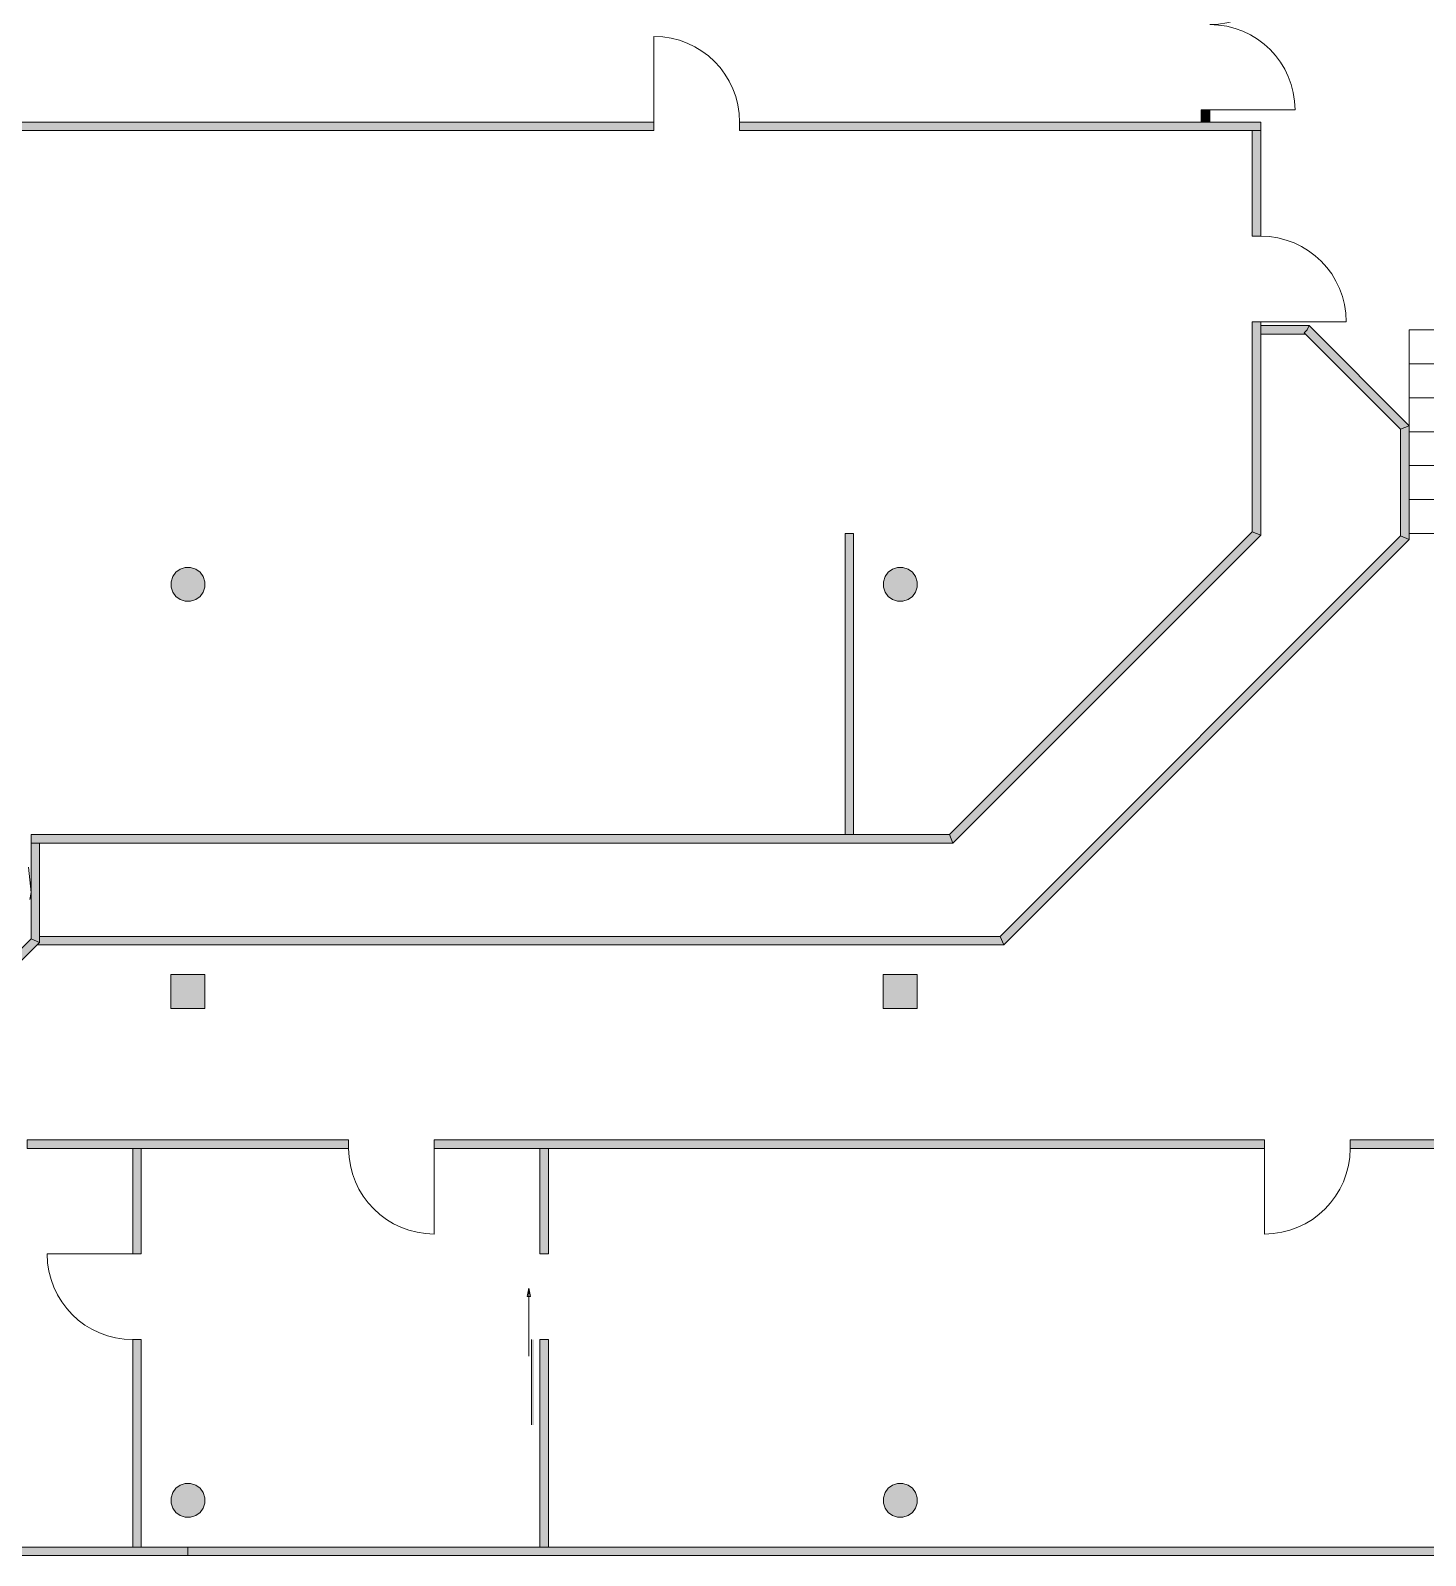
# Model space of a CAD drawing. Header units: inches. Extents: x 33931 to 204452, y 8264 to 159539.
# Drawn here: x 117944 to 134395, y 47864 to 65844 of the extents above; entities that cross this region are included whole.
import ezdxf

# ---------------------------------------------------------------- set-up
doc = ezdxf.new("R2010")
doc.units = ezdxf.units.IN
doc.header["$LTSCALE"] = 200
doc.header["$MEASUREMENT"] = 0
doc.linetypes.add('AUSGEZOGEN', pattern=[0])
doc.linetypes.add('Standardmuster', pattern=[0])
doc.layers.add('Grundebene', color=7, linetype='Continuous')

# ---------------------------------------------------------------- blocks, each defined once
blk = doc.blocks.new('COMPLEXOBJECT_14-346B')
at = {"layer": 'Grundebene', "color": 18, "linetype": 'AUSGEZOGEN', "lineweight": 13, "true_color": 0x000000}
for points in [[(116895.957615, 52763.75), (110850.957615, 52763.75), (110850.957615, 52663.75), (116895.957615, 52663.75), (116895.957615, 52763.75)], [(117905.957615, 52663.75), (121695.957615, 52663.75), (121695.957615, 52763.75), (117905.957615, 52763.75), (117905.957615, 52663.75)], [(132495.957615, 52763.75), (122705.957615, 52763.75), (122705.957615, 52663.75), (132495.957615, 52663.75), (132495.957615, 52763.75)], [(134750.957615, 52763.75), (133505.957615, 52763.75), (133505.957615, 52663.75), (134750.957615, 52663.75), (134750.957615, 52763.75)]]:
    blk.add_lwpolyline(points, dxfattribs=at)
blk = doc.blocks.new('COMPLEXOBJECT_15-3471')
at = {"layer": 'Grundebene', "color": 18, "linetype": 'AUSGEZOGEN', "lineweight": 13, "true_color": 0x000000}
for points in [[(110850.957615, 64663.75), (114495.957615, 64663.75), (114495.957615, 64763.75), (110850.957615, 64763.75), (110850.957615, 64663.75)], [(115505.957615, 64663.75), (125295.957615, 64663.75), (125295.957615, 64763.75), (115505.957615, 64763.75), (115505.957615, 64663.75)], [(126305.957615, 64663.75), (132450.957615, 64663.75), (132450.957615, 64763.75), (126305.957615, 64763.75), (126305.957615, 64663.75)]]:
    blk.add_lwpolyline(points, dxfattribs=at)
blk = doc.blocks.new('COMPLEXOBJECT_57-3572')
at = {"layer": 'Grundebene', "color": 18, "linetype": 'AUSGEZOGEN', "lineweight": 13, "true_color": 0x000000}
for points in [[(132350.957615, 64663.75), (132350.957615, 63418.75), (132450.957615, 63418.75), (132450.957615, 64663.75), (132350.957615, 64663.75)], [(132350.957615, 62408.75), (132350.957615, 59934.46068), (132450.957615, 59893.03932), (132450.957615, 62408.75), (132350.957615, 62408.75)]]:
    blk.add_lwpolyline(points, dxfattribs=at)
blk = doc.blocks.new('COMPLEXOBJECT_59-357A')
at = {"layer": 'Grundebene', "color": 18, "linetype": 'AUSGEZOGEN', "lineweight": 13, "true_color": 0x000000}
for points in [[(119150.957615, 52663.75), (119150.957615, 51418.75), (119250.957615, 51418.75), (119250.957615, 52663.75), (119150.957615, 52663.75)], [(119150.957615, 50408.75), (119150.957615, 47963.75), (119250.957615, 47963.75), (119250.957615, 50408.75), (119150.957615, 50408.75)]]:
    blk.add_lwpolyline(points, dxfattribs=at)
blk = doc.blocks.new('COMPLEXOBJECT_66-35A4')
at = {"layer": 'Grundebene', "color": 18, "linetype": 'AUSGEZOGEN', "lineweight": 13, "true_color": 0x000000}
for points in [[(131750.957615, 68263.75), (131750.957615, 66918.77452), (131850.957615, 66918.77452), (131850.957615, 68263.75), (131750.957615, 68263.75)], [(131850.957615, 64763.75), (131850.957615, 64908.77452), (131750.957615, 64908.77452), (131750.957615, 64763.75), (131850.957615, 64763.75)]]:
    blk.add_lwpolyline(points, dxfattribs=at)
blk = doc.blocks.new('door-52AE')
at = {"layer": 'Grundebene', "color": 18, "linetype": 'Standardmuster', "lineweight": 13, "true_color": 0x000000}
blk.add_line((132495.957615, 52663.75), (132495.957615, 51653.75), dxfattribs=at)
blk.add_arc((132495.957615, 52663.75), 1010, 270, 0, dxfattribs=at)
blk = doc.blocks.new('door-52E2')
at = {"layer": 'Grundebene', "color": 18, "linetype": 'Standardmuster', "lineweight": 13, "true_color": 0x000000}
blk.add_line((132450.957615, 62408.75), (133460.957615, 62408.75), dxfattribs=at)
blk.add_arc((132450.957615, 62408.75), 1010, 0, 90, dxfattribs=at)
blk = doc.blocks.new('door-52EC')
at = {"layer": 'Grundebene', "color": 18, "linetype": 'Standardmuster', "lineweight": 13, "true_color": 0x000000}
for p, q in [((131850.957615, 66918.77452), (132855.957615, 66918.77452)), ((131850.957615, 64908.77452), (132855.957615, 64908.77452))]:
    blk.add_line(p, q, dxfattribs=at)
for centre, start, end in [((131850.957615, 66918.77452), 270, 0), ((131850.957615, 64908.77452), 0, 90)]:
    blk.add_arc(centre, 1005, start, end, dxfattribs=at)
blk = doc.blocks.new('door-52F8')
at = {"layer": 'Grundebene', "color": 18, "linetype": 'Standardmuster', "lineweight": 13, "true_color": 0x000000}
blk.add_line((125295.957615, 64763.75), (125295.957615, 65773.75), dxfattribs=at)
blk.add_arc((125295.957615, 64763.75), 1010, 0, 90, dxfattribs=at)
blk = doc.blocks.new('door-531B')
at = {"layer": 'Grundebene', "color": 18, "linetype": 'Standardmuster', "lineweight": 13, "true_color": 0x000000}
blk.add_line((122705.957615, 52663.75), (122705.957615, 51653.75), dxfattribs=at)
blk.add_arc((122705.957615, 52663.75), 1010, 180, 270, dxfattribs=at)
blk = doc.blocks.new('door-5325')
at = {"layer": 'Grundebene', "color": 18, "linetype": 'Standardmuster', "lineweight": 13, "true_color": 0x000000}
blk.add_line((119150.957615, 51418.75), (118140.957615, 51418.75), dxfattribs=at)
blk.add_arc((119150.957615, 51418.75), 1010, 180, 270, dxfattribs=at)

msp = doc.modelspace()

# ---------------------------------------------------------------- hatches: boundary and pattern name
at = {"layer": 'Grundebene', "true_color": 0x000000, "transparency": 33554687}
for points in [[(131850.957615, 64908.77452), (131850.957615, 64763.75), (131750.957615, 64763.75), (131750.957615, 64908.77452)], [(125295.957615, 64663.75), (115505.957615, 64663.75), (115505.957615, 64763.75), (125295.957615, 64763.75)], [(125295.957615, 64663.75), (115505.957615, 64663.75), (115505.957615, 64763.75), (125295.957615, 64763.75)], [(131395.517269, 64763.75), (131395.517269, 64663.75), (126305.957615, 64663.75), (126305.957615, 64763.75)], [(132450.957615, 64663.75), (126305.957615, 64663.75), (126305.957615, 64763.75), (132450.957615, 64763.75)], [(132350.957615, 63418.75), (132350.957615, 64663.75), (132450.957615, 64663.75), (132450.957615, 63418.75)], [(132350.957615, 59934.46068), (132350.957615, 62408.75), (132450.957615, 62408.75), (132450.957615, 59893.03932)], [(132980.246935, 62263.75), (132450.957615, 62263.75), (132450.957615, 62363.75), (133021.668295, 62363.75), (133000.957615, 62313.75), (132965.602275, 62278.39466)], [(134100.957615, 61143.03932), (132965.602275, 62278.39466), (133000.957615, 62313.75), (133021.668295, 62363.75), (134200.957615, 61184.46068)], [(134100.957615, 59884.46068), (134100.957615, 61143.03932), (134200.957615, 61184.46068), (134200.957615, 59843.03932)], [(127550.957615, 56363.75), (127550.957615, 59913.75), (127650.957615, 59913.75), (127650.957615, 56363.75)], [(127550.957615, 56363.75), (127550.957615, 59913.75), (127650.957615, 59913.75), (127650.957615, 56363.75)], [(128780.246935, 56363.75), (132350.957615, 59934.46068), (132450.957615, 59893.03932), (128821.668295, 56263.75)], [(134200.957615, 59843.03932), (129421.668295, 55063.75), (129380.246935, 55163.75), (134100.957615, 59884.46068)], [(119769.411475, 59512.92448), (119832.503755, 59512.92448), (119892.508065, 59493.42789), (119943.550795, 59456.34318), (119980.635505, 59405.30046), (120000.132085, 59345.29614), (120000.132085, 59282.20386), (119980.635505, 59222.19955), (119943.550795, 59171.15682), (119892.508065, 59134.07211), (119832.503755, 59114.57553), (119769.411475, 59114.57553), (119709.407155, 59134.07211), (119658.364435, 59171.15682), (119621.279725, 59222.19955), (119601.783135, 59282.20386), (119601.783135, 59345.29614), (119621.279725, 59405.30046), (119658.364435, 59456.34318), (119709.407155, 59493.42789)], [(119769.411475, 59512.92448), (119832.503755, 59512.92448), (119892.508065, 59493.42789), (119943.550795, 59456.34318), (119980.635505, 59405.30046), (120000.132085, 59345.29614), (120000.132085, 59282.20386), (119980.635505, 59222.19955), (119943.550795, 59171.15682), (119892.508065, 59134.07211), (119832.503755, 59114.57553), (119769.411475, 59114.57553), (119709.407155, 59134.07211), (119658.364435, 59171.15682), (119621.279725, 59222.19955), (119601.783135, 59282.20386), (119601.783135, 59345.29614), (119621.279725, 59405.30046), (119658.364435, 59456.34318), (119709.407155, 59493.42789)], [(128169.411475, 59512.92448), (128232.503755, 59512.92448), (128292.508065, 59493.42789), (128343.550795, 59456.34318), (128380.635505, 59405.30046), (128400.132085, 59345.29614), (128400.132085, 59282.20386), (128380.635505, 59222.19955), (128343.550795, 59171.15682), (128292.508065, 59134.07211), (128232.503755, 59114.57553), (128169.411475, 59114.57553), (128109.407155, 59134.07211), (128058.364435, 59171.15682), (128021.279725, 59222.19955), (128001.783135, 59282.20386), (128001.783135, 59345.29614), (128021.279725, 59405.30046), (128058.364435, 59456.34318), (128109.407155, 59493.42789)], [(128169.411475, 59512.92448), (128232.503755, 59512.92448), (128292.508065, 59493.42789), (128343.550795, 59456.34318), (128380.635505, 59405.30046), (128400.132085, 59345.29614), (128400.132085, 59282.20386), (128380.635505, 59222.19955), (128343.550795, 59171.15682), (128292.508065, 59134.07211), (128232.503755, 59114.57553), (128169.411475, 59114.57553), (128109.407155, 59134.07211), (128058.364435, 59171.15682), (128021.279725, 59222.19955), (128001.783135, 59282.20386), (128001.783135, 59345.29614), (128021.279725, 59405.30046), (128058.364435, 59456.34318), (128109.407155, 59493.42789)], [(131395.517269, 58979.020334), (131395.517269, 58837.598974), (128821.668295, 56263.75), (128780.246935, 56363.75)], [(131395.517269, 57179.020334), (131395.517269, 57037.598974), (129421.668295, 55063.75), (129380.246935, 55163.75)], [(117950.957615, 56363.75), (128780.246935, 56363.75), (128821.668295, 56263.75), (117950.957615, 56263.75)], [(117950.957615, 56363.75), (128780.246935, 56363.75), (128821.668295, 56263.75), (117950.957615, 56263.75)], [(117950.957615, 55134.46068), (117950.957615, 56263.75), (118050.957615, 56263.75), (118050.957615, 55093.03932)], [(117950.957615, 55134.46068), (117950.957615, 56263.75), (118050.957615, 56263.75), (118050.957615, 55093.03932)], [(117380.246935, 54563.75), (117950.957615, 55134.46068), (118050.957615, 55093.03932), (117421.668295, 54463.75)], [(117380.246935, 54563.75), (117950.957615, 55134.46068), (118050.957615, 55093.03932), (117421.668295, 54463.75)], [(129421.668295, 55063.75), (118021.668295, 55063.75), (118050.957615, 55093.03932), (118050.957615, 55163.75), (129380.246935, 55163.75)], [(129421.668295, 55063.75), (118021.668295, 55063.75), (118050.957615, 55093.03932), (118050.957615, 55163.75), (129380.246935, 55163.75)], [(120000.957615, 54313.75), (119600.957615, 54313.75), (119600.957615, 54713.75), (120000.957615, 54713.75)], [(120000.957615, 54313.75), (119600.957615, 54313.75), (119600.957615, 54713.75), (120000.957615, 54713.75)], [(128400.957615, 54313.75), (128000.957615, 54313.75), (128000.957615, 54713.75), (128400.957615, 54713.75)], [(128400.957615, 54313.75), (128000.957615, 54313.75), (128000.957615, 54713.75), (128400.957615, 54713.75)], [(121695.957615, 52663.75), (117905.957615, 52663.75), (117905.957615, 52763.75), (121695.957615, 52763.75)], [(122705.957615, 52763.75), (132495.957615, 52763.75), (132495.957615, 52663.75), (122705.957615, 52663.75)], [(133505.957615, 52763.75), (134750.957615, 52763.75), (134750.957615, 52663.75), (133505.957615, 52663.75)], [(119150.957615, 51418.75), (119150.957615, 52663.75), (119250.957615, 52663.75), (119250.957615, 51418.75)], [(123950.957615, 51418.75), (123950.957615, 52663.75), (124050.957615, 52663.75), (124050.957615, 51418.75)], [(119150.957615, 47963.75), (119150.957615, 50408.75), (119250.957615, 50408.75), (119250.957615, 47963.75)], [(123850.957615, 50408.75), (123880.201993, 50408.75), (123880.201993, 49403.75), (123850.957615, 49403.75)], [(124050.957615, 50408.75), (124050.957615, 47963.75), (123950.957615, 47963.75), (123950.957615, 50408.75)], [(119769.411475, 48712.92448), (119832.503755, 48712.92448), (119892.508065, 48693.42789), (119943.550795, 48656.34318), (119980.635505, 48605.30046), (120000.132085, 48545.29614), (120000.132085, 48482.20386), (119980.635505, 48422.19955), (119943.550795, 48371.15682), (119892.508065, 48334.07211), (119832.503755, 48314.57553), (119769.411475, 48314.57553), (119709.407155, 48334.07211), (119658.364435, 48371.15682), (119621.279725, 48422.19955), (119601.783135, 48482.20386), (119601.783135, 48545.29614), (119621.279725, 48605.30046), (119658.364435, 48656.34318), (119709.407155, 48693.42789)], [(128400.132085, 48545.29614), (128400.132085, 48482.20386), (128380.635505, 48422.19955), (128343.550795, 48371.15682), (128292.508065, 48334.07211), (128232.503755, 48314.57553), (128169.411475, 48314.57553), (128109.407155, 48334.07211), (128058.364435, 48371.15682), (128021.279725, 48422.19955), (128001.783135, 48482.20386), (128001.783135, 48545.29614), (128021.279725, 48605.30046), (128058.364435, 48656.34318), (128109.407155, 48693.42789), (128169.411475, 48712.92448), (128232.503755, 48712.92448), (128292.508065, 48693.42789), (128343.550795, 48656.34318), (128380.635505, 48605.30046)], [(110850.957615, 47963.75), (119800.957615, 47963.75), (119800.957615, 47863.75), (110850.957615, 47863.75)], [(134780.175505, 47863.75), (119800.957615, 47863.75), (119800.957615, 47963.75), (134821.739715, 47963.75)]]:
    msp.add_hatch(color=18, dxfattribs=at).paths.add_polyline_path(points, flags=0)

# ---------------------------------------------------------------- linework, layer by layer
at = {"layer": 'Grundebene', "color": 18, "linetype": 'AUSGEZOGEN', "lineweight": 13, "true_color": 0x000000}
for p, q in [((131750.957615, 64908.77452), (131750.957615, 64763.75)), ((131850.957615, 64908.77452), (131750.957615, 64908.77452)), ((131850.957615, 64763.75), (131850.957615, 64908.77452)), ((125295.957615, 64763.75), (115505.957615, 64763.75)), ((125295.957615, 64763.75), (125295.957615, 64663.75)), ((125295.957615, 64763.75), (125295.957615, 64663.75)), ((125295.957615, 64763.75), (125295.957615, 64663.75)), ((126305.957615, 64663.75), (126305.957615, 64763.75)), ((131395.517269, 64763.75), (126305.957615, 64763.75)), ((131750.957615, 64763.75), (126305.957615, 64763.75)), ((126305.957615, 64663.75), (126305.957615, 64763.75)), ((126305.957615, 64663.75), (126305.957615, 64763.75)), ((132450.957615, 64763.75), (131850.957615, 64763.75)), ((132450.957615, 64663.75), (132450.957615, 64763.75)), ((116850.957615, 64663.75), (125295.957615, 64663.75)), ((116850.957615, 64663.75), (125295.957615, 64663.75)), ((126305.957615, 64663.75), (131395.517269, 64663.75)), ((126305.957615, 64663.75), (131395.517269, 64663.75)), ((132350.957615, 64663.75), (132350.957615, 63418.75)), ((132450.957615, 63418.75), (132450.957615, 64663.75)), ((132450.957615, 63418.75), (132350.957615, 63418.75)), ((132350.957615, 63418.75), (132450.957615, 63418.75)), ((132350.957615, 62408.75), (132350.957615, 59934.46068)), ((132350.957615, 62408.75), (132450.957615, 62408.75)), ((132450.957615, 62408.75), (132350.957615, 62408.75)), ((132450.957615, 62363.75), (132450.957615, 62408.75)), ((133021.668295, 62363.75), (132450.957615, 62363.75)), ((132450.957615, 59893.03932), (132450.957615, 62263.75)), ((132450.957615, 62263.75), (132980.246935, 62263.75)), ((132980.246935, 62263.75), (134100.957615, 61143.03932)), ((134200.957615, 61184.46068), (133021.668295, 62363.75)), ((134200.279645, 62313.07204), (137248.734125, 62313.75)), ((134200.279645, 61913.07204), (134200.279645, 62313.07204)), ((137255.400785, 61913.75), (134200.279645, 61913.07204)), ((134200.279645, 61513.07204), (134200.279645, 61913.07204)), ((137248.734125, 61513.747048), (134200.279645, 61513.07204)), ((134200.279645, 61113.07204), (134200.279645, 61513.07204)), ((134100.957615, 61143.03932), (134100.957615, 59884.46068)), ((134200.957615, 59843.03932), (134200.957615, 61184.46068)), ((137248.056155, 61113.40537), (134200.279645, 61113.07204)), ((134200.279645, 60713.07204), (134200.279645, 61113.07204)), ((137248.734125, 60713.404667), (134200.279645, 60713.07204)), ((134200.279645, 60313.07204), (134200.279645, 60713.07204)), ((134200.279645, 59913.07204), (134200.279645, 60313.07204)), ((137248.734125, 60312.631304), (134200.279645, 60313.07204)), ((127650.957615, 59913.75), (127550.957615, 59913.75)), ((127550.957615, 59913.75), (127550.957615, 56363.75)), ((127650.957615, 59913.75), (127550.957615, 59913.75)), ((127550.957615, 59913.75), (127550.957615, 56363.75)), ((127650.957615, 56363.75), (127650.957615, 59913.75)), ((127650.957615, 56363.75), (127650.957615, 59913.75)), ((132350.957615, 59934.46068), (128780.246935, 56363.75)), ((128821.668295, 56263.75), (132450.957615, 59893.03932)), ((134100.957615, 59884.46068), (129380.246935, 55163.75)), ((137248.734125, 59912.404615), (134200.279645, 59913.07204)), ((129421.668295, 55063.75), (134200.957615, 59843.03932)), ((119621.279725, 59405.30046), (119601.783135, 59345.29614)), ((119621.279725, 59405.30046), (119601.783135, 59345.29614)), ((119601.783135, 59345.29614), (119601.783135, 59282.20386)), ((119601.783135, 59345.29614), (119601.783135, 59282.20386)), ((119658.364435, 59456.34318), (119621.279725, 59405.30046)), ((119658.364435, 59456.34318), (119621.279725, 59405.30046)), ((119709.407155, 59493.42789), (119658.364435, 59456.34318)), ((119709.407155, 59493.42789), (119658.364435, 59456.34318)), ((119769.411475, 59512.92448), (119709.407155, 59493.42789)), ((119769.411475, 59512.92448), (119709.407155, 59493.42789)), ((119832.503755, 59512.92448), (119769.411475, 59512.92448)), ((119832.503755, 59512.92448), (119769.411475, 59512.92448)), ((119892.508065, 59493.42789), (119832.503755, 59512.92448)), ((119892.508065, 59493.42789), (119832.503755, 59512.92448)), ((119943.550795, 59456.34318), (119892.508065, 59493.42789)), ((119943.550795, 59456.34318), (119892.508065, 59493.42789)), ((119980.635505, 59405.30046), (119943.550795, 59456.34318)), ((119980.635505, 59405.30046), (119943.550795, 59456.34318)), ((120000.132085, 59345.29614), (119980.635505, 59405.30046)), ((120000.132085, 59345.29614), (119980.635505, 59405.30046)), ((120000.132085, 59282.20386), (120000.132085, 59345.29614)), ((120000.132085, 59282.20386), (120000.132085, 59345.29614)), ((128021.279725, 59405.30046), (128001.783135, 59345.29614)), ((128021.279725, 59405.30046), (128001.783135, 59345.29614)), ((128001.783135, 59345.29614), (128001.783135, 59282.20386)), ((128001.783135, 59345.29614), (128001.783135, 59282.20386)), ((128058.364435, 59456.34318), (128021.279725, 59405.30046)), ((128058.364435, 59456.34318), (128021.279725, 59405.30046)), ((128109.407155, 59493.42789), (128058.364435, 59456.34318)), ((128109.407155, 59493.42789), (128058.364435, 59456.34318)), ((128169.411475, 59512.92448), (128109.407155, 59493.42789)), ((128169.411475, 59512.92448), (128109.407155, 59493.42789)), ((128232.503755, 59512.92448), (128169.411475, 59512.92448)), ((128232.503755, 59512.92448), (128169.411475, 59512.92448)), ((128292.508065, 59493.42789), (128232.503755, 59512.92448)), ((128292.508065, 59493.42789), (128232.503755, 59512.92448)), ((128343.550795, 59456.34318), (128292.508065, 59493.42789)), ((128343.550795, 59456.34318), (128292.508065, 59493.42789)), ((128380.635505, 59405.30046), (128343.550795, 59456.34318)), ((128380.635505, 59405.30046), (128343.550795, 59456.34318)), ((128400.132085, 59345.29614), (128380.635505, 59405.30046)), ((128400.132085, 59345.29614), (128380.635505, 59405.30046)), ((128400.132085, 59282.20386), (128400.132085, 59345.29614)), ((128400.132085, 59282.20386), (128400.132085, 59345.29614)), ((119601.783135, 59282.20386), (119621.279725, 59222.19955)), ((119601.783135, 59282.20386), (119621.279725, 59222.19955)), ((119621.279725, 59222.19955), (119658.364435, 59171.15682)), ((119621.279725, 59222.19955), (119658.364435, 59171.15682)), ((119658.364435, 59171.15682), (119709.407155, 59134.07211)), ((119658.364435, 59171.15682), (119709.407155, 59134.07211)), ((119892.508065, 59134.07211), (119943.550795, 59171.15682)), ((119892.508065, 59134.07211), (119943.550795, 59171.15682)), ((119943.550795, 59171.15682), (119980.635505, 59222.19955)), ((119943.550795, 59171.15682), (119980.635505, 59222.19955)), ((119980.635505, 59222.19955), (120000.132085, 59282.20386)), ((119980.635505, 59222.19955), (120000.132085, 59282.20386)), ((128001.783135, 59282.20386), (128021.279725, 59222.19955)), ((128001.783135, 59282.20386), (128021.279725, 59222.19955)), ((128021.279725, 59222.19955), (128058.364435, 59171.15682)), ((128021.279725, 59222.19955), (128058.364435, 59171.15682)), ((128058.364435, 59171.15682), (128109.407155, 59134.07211)), ((128058.364435, 59171.15682), (128109.407155, 59134.07211)), ((128292.508065, 59134.07211), (128343.550795, 59171.15682)), ((128292.508065, 59134.07211), (128343.550795, 59171.15682)), ((128343.550795, 59171.15682), (128380.635505, 59222.19955)), ((128343.550795, 59171.15682), (128380.635505, 59222.19955)), ((128380.635505, 59222.19955), (128400.132085, 59282.20386)), ((128380.635505, 59222.19955), (128400.132085, 59282.20386)), ((119709.407155, 59134.07211), (119769.411475, 59114.57553)), ((119709.407155, 59134.07211), (119769.411475, 59114.57553)), ((119769.411475, 59114.57553), (119832.503755, 59114.57553)), ((119769.411475, 59114.57553), (119832.503755, 59114.57553)), ((119832.503755, 59114.57553), (119892.508065, 59134.07211)), ((119832.503755, 59114.57553), (119892.508065, 59134.07211)), ((128109.407155, 59134.07211), (128169.411475, 59114.57553)), ((128109.407155, 59134.07211), (128169.411475, 59114.57553)), ((128169.411475, 59114.57553), (128232.503755, 59114.57553)), ((128169.411475, 59114.57553), (128232.503755, 59114.57553)), ((128232.503755, 59114.57553), (128292.508065, 59134.07211)), ((128232.503755, 59114.57553), (128292.508065, 59134.07211)), ((131395.517269, 58979.020334), (128780.246935, 56363.75)), ((128821.668295, 56263.75), (131395.517269, 58837.598974)), ((131395.517269, 57179.020334), (129380.246935, 55163.75)), ((129421.668295, 55063.75), (131395.517269, 57037.598974)), ((129421.668295, 55063.75), (131395.517269, 57037.598974)), ((117950.957615, 56363.75), (117950.957615, 56263.75)), ((127550.957615, 56363.75), (117950.957615, 56363.75)), ((117950.957615, 56363.75), (117950.957615, 56263.75)), ((127550.957615, 56363.75), (117950.957615, 56363.75)), ((128780.246935, 56363.75), (127650.957615, 56363.75)), ((128780.246935, 56363.75), (127650.957615, 56363.75)), ((117950.957615, 56263.75), (117950.957615, 55134.46068)), ((117950.957615, 56263.75), (117950.957615, 55134.46068)), ((118050.957615, 56263.75), (128821.668295, 56263.75)), ((118050.957615, 55163.75), (118050.957615, 56263.75)), ((118050.957615, 56263.75), (128821.668295, 56263.75)), ((118050.957615, 55163.75), (118050.957615, 56263.75)), ((117920.807895, 55977.72981), (117951.027045, 55680.73022)), ((117920.807895, 55977.72981), (117951.027045, 55680.73022)), ((117951.027045, 55680.73022), (117937.804925, 55598.17155)), ((117951.027045, 55680.73022), (117937.804925, 55598.17155)), ((117950.957615, 55134.46068), (117380.246935, 54563.75)), ((117950.957615, 55134.46068), (117380.246935, 54563.75)), ((117421.668295, 54463.75), (118021.668295, 55063.75)), ((117421.668295, 54463.75), (118021.668295, 55063.75)), ((118021.668295, 55063.75), (129421.668295, 55063.75)), ((118021.668295, 55063.75), (129421.668295, 55063.75)), ((129380.246935, 55163.75), (118050.957615, 55163.75)), ((129380.246935, 55163.75), (118050.957615, 55163.75)), ((119600.957615, 54713.75), (119600.957615, 54313.75)), ((120000.957615, 54713.75), (119600.957615, 54713.75)), ((119600.957615, 54713.75), (119600.957615, 54313.75)), ((120000.957615, 54713.75), (119600.957615, 54713.75)), ((120000.957615, 54313.75), (120000.957615, 54713.75)), ((120000.957615, 54313.75), (120000.957615, 54713.75)), ((128400.957615, 54713.75), (128000.957615, 54713.75)), ((128000.957615, 54713.75), (128000.957615, 54313.75)), ((128400.957615, 54713.75), (128000.957615, 54713.75)), ((128000.957615, 54713.75), (128000.957615, 54313.75)), ((128400.957615, 54313.75), (128400.957615, 54713.75)), ((128400.957615, 54313.75), (128400.957615, 54713.75)), ((119600.957615, 54313.75), (120000.957615, 54313.75)), ((119600.957615, 54313.75), (120000.957615, 54313.75)), ((128000.957615, 54313.75), (128400.957615, 54313.75)), ((128000.957615, 54313.75), (128400.957615, 54313.75)), ((121695.957615, 52763.75), (121695.957615, 52663.75)), ((121695.957615, 52763.75), (121695.957615, 52663.75)), ((122705.957615, 52663.75), (122705.957615, 52763.75)), ((132495.957615, 52763.75), (122705.957615, 52763.75)), ((122705.957615, 52663.75), (122705.957615, 52763.75)), ((132495.957615, 52763.75), (132495.957615, 52663.75)), ((133505.957615, 52663.75), (133505.957615, 52763.75)), ((134750.957615, 52763.75), (133505.957615, 52763.75)), ((119150.957615, 52663.75), (119150.957615, 51418.75)), ((119250.957615, 51418.75), (119250.957615, 52663.75)), ((119250.957615, 52663.75), (121695.957615, 52663.75)), ((123950.957615, 52663.75), (123950.957615, 51418.75)), ((124050.957615, 52663.75), (132495.957615, 52663.75)), ((124050.957615, 51418.75), (124050.957615, 52663.75)), ((133505.957615, 52663.75), (134750.957615, 52663.75)), ((119250.957615, 51418.75), (119150.957615, 51418.75)), ((119150.957615, 51418.75), (119250.957615, 51418.75)), ((124050.957615, 51418.75), (123950.957615, 51418.75)), ((123820, 51017.450587), (123799.9, 50916.950587)), ((123799.9, 50916.950587), (123840.1, 50916.950587)), ((123840.1, 50916.950587), (123820, 51017.450587)), ((123820, 51017.450587), (123820, 50213.450587)), ((119150.957615, 50408.75), (119250.957615, 50408.75)), ((119150.957615, 50408.75), (119150.957615, 47963.75)), ((119250.957615, 50408.75), (119150.957615, 50408.75)), ((119250.957615, 47963.75), (119250.957615, 50408.75)), ((123850.957615, 50408.75), (123850.957615, 49403.75)), ((123950.957615, 50408.75), (123950.957615, 47963.75)), ((124050.957615, 47963.75), (124050.957615, 50408.75)), ((119621.279725, 48605.30046), (119601.783135, 48545.29614)), ((119658.364435, 48656.34318), (119621.279725, 48605.30046)), ((119709.407155, 48693.42789), (119658.364435, 48656.34318)), ((119769.411475, 48712.92448), (119709.407155, 48693.42789)), ((119832.503755, 48712.92448), (119769.411475, 48712.92448)), ((119892.508065, 48693.42789), (119832.503755, 48712.92448)), ((119943.550795, 48656.34318), (119892.508065, 48693.42789)), ((119980.635505, 48605.30046), (119943.550795, 48656.34318)), ((120000.132085, 48545.29614), (119980.635505, 48605.30046)), ((128021.279725, 48605.30046), (128001.783135, 48545.29614)), ((128058.364435, 48656.34318), (128021.279725, 48605.30046)), ((128109.407155, 48693.42789), (128058.364435, 48656.34318)), ((128169.411475, 48712.92448), (128109.407155, 48693.42789)), ((128232.503755, 48712.92448), (128169.411475, 48712.92448)), ((128292.508065, 48693.42789), (128232.503755, 48712.92448)), ((128343.550795, 48656.34318), (128292.508065, 48693.42789)), ((128380.635505, 48605.30046), (128343.550795, 48656.34318)), ((128400.132085, 48545.29614), (128380.635505, 48605.30046)), ((119601.783135, 48545.29614), (119601.783135, 48482.20386)), ((119601.783135, 48482.20386), (119621.279725, 48422.19955)), ((119621.279725, 48422.19955), (119658.364435, 48371.15682)), ((119658.364435, 48371.15682), (119709.407155, 48334.07211)), ((119892.508065, 48334.07211), (119943.550795, 48371.15682)), ((119943.550795, 48371.15682), (119980.635505, 48422.19955)), ((119980.635505, 48422.19955), (120000.132085, 48482.20386)), ((120000.132085, 48482.20386), (120000.132085, 48545.29614)), ((128001.783135, 48545.29614), (128001.783135, 48482.20386)), ((128001.783135, 48482.20386), (128021.279725, 48422.19955)), ((128021.279725, 48422.19955), (128058.364435, 48371.15682)), ((128058.364435, 48371.15682), (128109.407155, 48334.07211)), ((128292.508065, 48334.07211), (128343.550795, 48371.15682)), ((128343.550795, 48371.15682), (128380.635505, 48422.19955)), ((128380.635505, 48422.19955), (128400.132085, 48482.20386)), ((128400.132085, 48482.20386), (128400.132085, 48545.29614)), ((119709.407155, 48334.07211), (119769.411475, 48314.57553)), ((119769.411475, 48314.57553), (119832.503755, 48314.57553)), ((119832.503755, 48314.57553), (119892.508065, 48334.07211)), ((128109.407155, 48334.07211), (128169.411475, 48314.57553)), ((128169.411475, 48314.57553), (128232.503755, 48314.57553)), ((128232.503755, 48314.57553), (128292.508065, 48334.07211)), ((119150.957615, 47963.75), (110850.957615, 47963.75)), ((110850.957615, 47863.75), (119150.957615, 47863.75)), ((119150.957615, 47963.75), (119250.957615, 47963.75)), ((119800.957615, 47963.75), (119150.957615, 47963.75)), ((119150.957615, 47863.75), (119800.957615, 47863.75)), ((119800.957615, 47863.75), (119800.957615, 47963.75)), ((123950.957615, 47963.75), (119800.957615, 47963.75)), ((119800.957615, 47963.75), (119800.957615, 47863.75)), ((119800.957615, 47863.75), (123950.957615, 47863.75)), ((123950.957615, 47963.75), (124050.957615, 47963.75)), ((134821.739715, 47963.75), (123950.957615, 47963.75)), ((123950.957615, 47863.75), (134780.175505, 47863.75))]:
    msp.add_line(p, q, dxfattribs=at)
for points in [[(131850.957615, 64763.75), (131850.957615, 64908.77452), (131750.957615, 64908.77452), (131750.957615, 64763.75), (131850.957615, 64763.75)], [(115505.957615, 64663.75), (125295.957615, 64663.75), (125295.957615, 64763.75), (115505.957615, 64763.75), (115505.957615, 64663.75)], [(126305.957615, 64663.75), (132450.957615, 64663.75), (132450.957615, 64763.75), (126305.957615, 64763.75), (126305.957615, 64663.75)], [(132350.957615, 64663.75), (132350.957615, 63418.75), (132450.957615, 63418.75), (132450.957615, 64663.75), (132350.957615, 64663.75)], [(132350.957615, 62408.75), (132350.957615, 59934.46068), (132450.957615, 59893.03932), (132450.957615, 62408.75), (132350.957615, 62408.75)], [(132450.957615, 62263.75), (132980.246935, 62263.75), (132965.602275, 62278.39466), (133000.957615, 62313.75), (133021.668295, 62363.75), (132450.957615, 62363.75), (132450.957615, 62263.75)], [(132965.602275, 62278.39466), (134100.957615, 61143.03932), (134200.957615, 61184.46068), (133021.668295, 62363.75), (133000.957615, 62313.75), (132965.602275, 62278.39466)], [(134100.957615, 61143.03932), (134100.957615, 59884.46068), (134200.957615, 59843.03932), (134200.957615, 61184.46068), (134100.957615, 61143.03932)], [(127550.957615, 59913.75), (127550.957615, 56363.75), (127650.957615, 56363.75), (127650.957615, 59913.75), (127550.957615, 59913.75)], [(132350.957615, 59934.46068), (128780.246935, 56363.75), (128821.668295, 56263.75), (132450.957615, 59893.03932), (132350.957615, 59934.46068)], [(129421.668295, 55063.75), (134200.957615, 59843.03932), (134100.957615, 59884.46068), (129380.246935, 55163.75), (129421.668295, 55063.75)], [(119832.503755, 59512.92448), (119769.411475, 59512.92448), (119709.407155, 59493.42789), (119658.364435, 59456.34318), (119621.279725, 59405.30046), (119601.783135, 59345.29614), (119601.783135, 59282.20386), (119621.279725, 59222.19955), (119658.364435, 59171.15682), (119709.407155, 59134.07211), (119769.411475, 59114.57553), (119832.503755, 59114.57553), (119892.508065, 59134.07211), (119943.550795, 59171.15682), (119980.635505, 59222.19955), (120000.132085, 59282.20386), (120000.132085, 59345.29614), (119980.635505, 59405.30046), (119943.550795, 59456.34318), (119892.508065, 59493.42789), (119832.503755, 59512.92448)], [(128232.503755, 59512.92448), (128169.411475, 59512.92448), (128109.407155, 59493.42789), (128058.364435, 59456.34318), (128021.279725, 59405.30046), (128001.783135, 59345.29614), (128001.783135, 59282.20386), (128021.279725, 59222.19955), (128058.364435, 59171.15682), (128109.407155, 59134.07211), (128169.411475, 59114.57553), (128232.503755, 59114.57553), (128292.508065, 59134.07211), (128343.550795, 59171.15682), (128380.635505, 59222.19955), (128400.132085, 59282.20386), (128400.132085, 59345.29614), (128380.635505, 59405.30046), (128343.550795, 59456.34318), (128292.508065, 59493.42789), (128232.503755, 59512.92448)], [(128780.246935, 56363.75), (117950.957615, 56363.75), (117950.957615, 56263.75), (128821.668295, 56263.75), (128780.246935, 56363.75)], [(117950.957615, 56263.75), (117950.957615, 55134.46068), (118050.957615, 55093.03932), (118050.957615, 56263.75), (117950.957615, 56263.75)], [(117950.957615, 55134.46068), (117380.246935, 54563.75), (117421.668295, 54463.75), (118050.957615, 55093.03932), (117950.957615, 55134.46068)], [(118021.668295, 55063.75), (129421.668295, 55063.75), (129380.246935, 55163.75), (118050.957615, 55163.75), (118050.957615, 55093.03932), (118021.668295, 55063.75)], [(119600.957615, 54313.75), (120000.957615, 54313.75), (120000.957615, 54713.75), (119600.957615, 54713.75), (119600.957615, 54313.75)], [(128000.957615, 54313.75), (128400.957615, 54313.75), (128400.957615, 54713.75), (128000.957615, 54713.75), (128000.957615, 54313.75)], [(117905.957615, 52663.75), (121695.957615, 52663.75), (121695.957615, 52763.75), (117905.957615, 52763.75), (117905.957615, 52663.75)], [(132495.957615, 52763.75), (122705.957615, 52763.75), (122705.957615, 52663.75), (132495.957615, 52663.75), (132495.957615, 52763.75)], [(134750.957615, 52763.75), (133505.957615, 52763.75), (133505.957615, 52663.75), (134750.957615, 52663.75), (134750.957615, 52763.75)], [(119150.957615, 52663.75), (119150.957615, 51418.75), (119250.957615, 51418.75), (119250.957615, 52663.75), (119150.957615, 52663.75)], [(123950.957615, 52663.75), (123950.957615, 51418.75), (124050.957615, 51418.75), (124050.957615, 52663.75), (123950.957615, 52663.75)], [(119150.957615, 50408.75), (119150.957615, 47963.75), (119250.957615, 47963.75), (119250.957615, 50408.75), (119150.957615, 50408.75)], [(124050.957615, 47963.75), (124050.957615, 50408.75), (123950.957615, 50408.75), (123950.957615, 47963.75), (124050.957615, 47963.75)], [(119832.503755, 48712.92448), (119769.411475, 48712.92448), (119709.407155, 48693.42789), (119658.364435, 48656.34318), (119621.279725, 48605.30046), (119601.783135, 48545.29614), (119601.783135, 48482.20386), (119621.279725, 48422.19955), (119658.364435, 48371.15682), (119709.407155, 48334.07211), (119769.411475, 48314.57553), (119832.503755, 48314.57553), (119892.508065, 48334.07211), (119943.550795, 48371.15682), (119980.635505, 48422.19955), (120000.132085, 48482.20386), (120000.132085, 48545.29614), (119980.635505, 48605.30046), (119943.550795, 48656.34318), (119892.508065, 48693.42789), (119832.503755, 48712.92448)], [(128400.132085, 48482.20386), (128400.132085, 48545.29614), (128380.635505, 48605.30046), (128343.550795, 48656.34318), (128292.508065, 48693.42789), (128232.503755, 48712.92448), (128169.411475, 48712.92448), (128109.407155, 48693.42789), (128058.364435, 48656.34318), (128021.279725, 48605.30046), (128001.783135, 48545.29614), (128001.783135, 48482.20386), (128021.279725, 48422.19955), (128058.364435, 48371.15682), (128109.407155, 48334.07211), (128169.411475, 48314.57553), (128232.503755, 48314.57553), (128292.508065, 48334.07211), (128343.550795, 48371.15682), (128380.635505, 48422.19955), (128400.132085, 48482.20386)], [(119800.957615, 47963.75), (110850.957615, 47963.75), (110850.957615, 47863.75), (119800.957615, 47863.75), (119800.957615, 47963.75)], [(119800.957615, 47863.75), (134780.175505, 47863.75), (134821.739715, 47963.75), (119800.957615, 47963.75), (119800.957615, 47863.75)]]:
    msp.add_lwpolyline(points, dxfattribs=at)

# ---------------------------------------------------------------- block references
at = {"layer": 'Grundebene'}
for name in ['COMPLEXOBJECT_66-35A4', 'door-52EC', 'door-52F8', 'COMPLEXOBJECT_15-3471', 'COMPLEXOBJECT_57-3572', 'door-52E2', 'COMPLEXOBJECT_14-346B', 'COMPLEXOBJECT_59-357A', 'door-531B', 'door-52AE', 'door-5325']:
    msp.add_blockref(name, (0, 0), dxfattribs=at)

doc.saveas('drawing.dxf')
